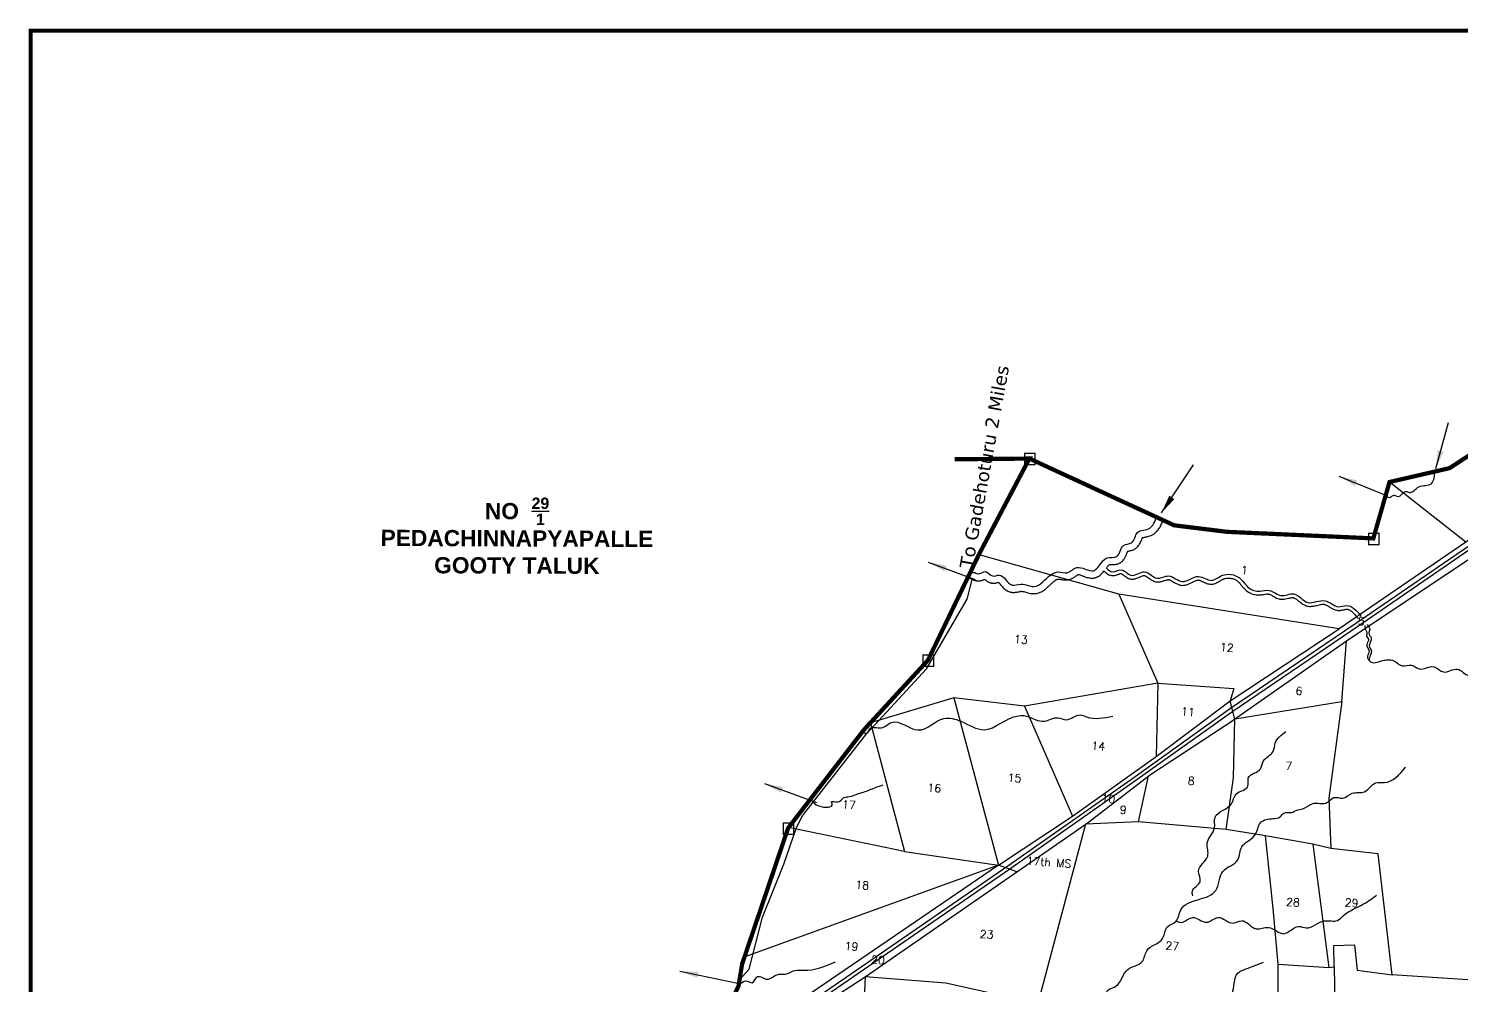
# Model space of a CAD drawing. Header units: inches. Extents: x 745102 to 755908, y 1649153 to 1658333.
# Drawn here: x 745102 to 747806, y 1655860 to 1657666 of the extents above; entities that cross this region are included whole.
import ezdxf

# ---------------------------------------------------------------- set-up
doc = ezdxf.new("R2010")
doc.units = ezdxf.units.IN
doc.header["$MEASUREMENT"] = 0
doc.linetypes.add('ACAD_ISO02W100', pattern=[15, 12, -3])
for name, color, linetype in [('PLOT', 7, 'Continuous'), ('PLOT NO', 7, 'Continuous'), ('ROADS', 6, 'Continuous'), ('STRUCTURE', 5, 'Continuous'), ('TANKS-STREAM', 4, 'Continuous'), ('VILLAGE BOUNDRY', 5, 'Continuous'), ('VILLAGE STONES', 240, 'Continuous')]:
    doc.layers.add(name, color=color, linetype=linetype)
doc.styles.add('section', font='romant.shx', dxfattribs={"height": 2})
doc.styles.get("Standard").update_dxf_attribs({"font": 'verdana_0.ttf'})
doc.dimstyles.get("Standard").update_dxf_attribs({"dimtxt": 0.18, "dimasz": 35, "dimexe": 0.18, "dimexo": 0.0625, "dimgap": 0.09, "dimtad": 0, "dimtih": 1, "dimtoh": 1, "dimdec": 4, "dimzin": 0, "dimdsep": 46, "dimtxsty": 'Standard', "dimcen": 0.09, "dimadec": 0, "dimazin": 0, "dimtfac": 1, "dimtdec": 4, "dimtofl": 0, "dimtmove": 0, "dimatfit": 3, "dimfxl": 0, "dimtolj": 1, "dimtzin": 0, "dimarcsym": 0})

msp = doc.modelspace()

# ---------------------------------------------------------------- linework, layer by layer
at = {"layer": 'PLOT'}
for points in [[(747363.5, 1656352.2), (747589.4, 1656510), (747831.8, 1656671.5), (748120.6, 1656872.4), (748117.4, 1656902.5)], [(748117.4, 1656902.5), (747815.2, 1656696.5), (747670.8, 1656809.8)], [(747815.2, 1656696.5), (747575.5, 1656532.4), (747159.9, 1656598), (746894.2, 1656673.3)], [(747159.9, 1656598), (747233.6, 1656430.4), (747377.1, 1656420.1), (747369.8, 1656396.7), (747575.5, 1656532.4)], [(747379, 1656363), (747580.8, 1656395.3), (747589.4, 1656510)], [(747233.6, 1656430.4), (746981.5, 1656386.4), (746848.5, 1656402.4), (746691.1, 1656355.5), (746755.5, 1656112), (746932.7, 1656086.4), (747072.2, 1656179.2), (747230.1, 1656291.7), (747369.8, 1656396.7)], [(747233.6, 1656430.4), (747230.1, 1656291.7)], [(746371.6, 1655674.4), (746680.9, 1655875.4), (747099.8, 1656165.7), (747219.4, 1656257.9), (747379.1, 1656362.4), (747369.8, 1656396.7)], [(746848.5, 1656402.4), (746932.7, 1656086.4)], [(747580.8, 1656395.3), (747556.1, 1656212.9), (747559.8, 1656118.1), (747526, 1656126), (747436.5, 1656141.8), (747362.4, 1656153.8), (747376.2, 1656251.5), (747379, 1656363)], [(746981.5, 1656386.4), (747072.2, 1656179.2)], [(747362.4, 1656153.8), (747197, 1656168.6), (747216.1, 1656255.4)], [(747197, 1656168.6), (747096.9, 1656163.7), (747006.6, 1655823.1), (746968.3, 1655833.3), (746833.2, 1655863.5), (746680.9, 1655875.4), (746679, 1655834.7), (746596.3, 1655603.4), (746365.6, 1655653)], [(746755.5, 1656112), (746536.4, 1656157.5)], [(747460.4, 1655899.5), (747451.2, 1656005), (747436.5, 1656141.8)], [(747526, 1656126), (747556, 1655893.2), (747566.5, 1655894.6), (747565.5, 1655935), (747604.5, 1655936.1), (747609.5, 1655888.1), (747676, 1655879.6)], [(747961.7, 1655860.9), (747676, 1655879.6), (747649.4, 1656108.1), (747559.8, 1656118.1)], [(746932.7, 1656086.4), (746381.4, 1655710.2)], [(746932.7, 1656086.4), (746453.5, 1655913.5)], [(746967.6, 1656074.2), (746932.9, 1656086.5)], [(747566.5, 1655894.6), (747570.2, 1655680.7), (747493.6, 1655685.5), (747461.5, 1655695.9), (747460.4, 1655899.5), (747556, 1655893.2)]]:
    msp.add_lwpolyline(points, dxfattribs=at)
at = {"layer": 'ROADS'}
for points in [[(746373.3, 1655697.8), (746424.1, 1655727.1), (746481.4, 1655765.1), (746596.5, 1655841.6), (746950.3, 1656085.3), (747181.9, 1656247.9), (747370.9, 1656383), (747624.9, 1656555.2), (747818.6, 1656688.4)], [(746376.6, 1655692), (746427.6, 1655721.4), (746485.2, 1655759.5), (746600.3, 1655836), (746954.1, 1656079.7), (747185.8, 1656242.4), (747374.8, 1656377.4), (747628.7, 1656549.6), (747822.3, 1656682.8)], [(746443.2, 1655869.2), (746462, 1655890.4), (746487.1, 1655988.2), (746527.6, 1656088.7), (746551.3, 1656157.4), (746562.4, 1656179.6), (746683.6, 1656334.5), (746796.5, 1656457.1), (746873.3, 1656588.4), (746883.9, 1656628.6)]]:
    msp.add_lwpolyline(points, dxfattribs=at)
at = {"layer": 'STRUCTURE', "color": 5, "const_width": 7.68}
msp.add_lwpolyline([(745105.6, 1657661.9), (755896.7, 1657661.9), (755896.7, 1649156.9), (745105.6, 1649156.9)], close=True, dxfattribs=at)
at = {"layer": 'TANKS-STREAM'}
for points in [[(747663.7, 1656784.3), (747672.9, 1656781.2), (747677.6, 1656784.6), (747687.5, 1656782.5), (747701.1, 1656792), (747708.3, 1656790.3), (747726.3, 1656800.7), (747749.1, 1656806.1), (747756.4, 1656827.1)], [(746877.7, 1656635.7), (746886.4, 1656639.2), (746893.7, 1656636.6), (746908.6, 1656640.6), (746921.4, 1656632.5), (746933.5, 1656634.2), (746958.2, 1656615.2), (746975.1, 1656616.9), (747000, 1656612.5), (747031.4, 1656634.6), (747045.6, 1656640), (747062.5, 1656638.7), (747080.7, 1656648.5), (747111.4, 1656642.1), (747128.3, 1656659.1), (747137.9, 1656666.6), (747155.9, 1656669.1), (747168.6, 1656690.1), (747183.7, 1656695.3), (747195.4, 1656714.6), (747218.4, 1656722.9), (747225.5, 1656730.9), (747231.2, 1656743.4)], [(747136.4, 1656647.5), (747148.1, 1656640.2), (747164, 1656644.1), (747182.8, 1656633.8), (747208.2, 1656640.3), (747232.2, 1656628.3), (747253.7, 1656632.5), (747279.1, 1656621.9), (747310.5, 1656631.6), (747334.6, 1656624), (747354.4, 1656633.1), (747387.7, 1656628.7), (747405.3, 1656610.1), (747425.8, 1656603.7), (747443.9, 1656605.3), (747465.7, 1656595.7), (747490.1, 1656598.5), (747516.5, 1656582.6), (747549.2, 1656585.8), (747574.9, 1656574.5), (747589.4, 1656576.7), (747617.2, 1656556.1)], [(747624.1, 1656538.7), (747626.7, 1656529), (747628.3, 1656524.3), (747627.3, 1656520.9), (747631.1, 1656513.3), (747627.8, 1656502.8), (747632.2, 1656490.3), (747629.4, 1656481), (747632.4, 1656472.6), (747641, 1656468.6), (747655.5, 1656472.5), (747664.5, 1656474), (747676.4, 1656473.6), (747695.1, 1656462.8), (747712, 1656464.3), (747727, 1656457.1), (747754.3, 1656461.2), (747773, 1656451.2), (747799, 1656456.6), (747820.9, 1656444.4), (747842.4, 1656448.1), (747858.8, 1656438.7), (747869.3, 1656436.6), (747879, 1656439.5), (747889, 1656436.9), (747901.8, 1656437.2), (747923.3, 1656428.2), (747936.9, 1656431.1), (747960, 1656418.6), (747980.7, 1656420.7), (747996.1, 1656411.1), (748013.7, 1656413.6), (748030.5, 1656404.8), (748053.9, 1656411), (748071.6, 1656408), (748088.2, 1656410.3), (748093.4, 1656415.5), (748109.1, 1656416.7), (748125.5, 1656428.6), (748159.6, 1656446)], [(747628.5, 1656540.7), (747633.5, 1656531.2), (747631.7, 1656524.2), (747636.5, 1656515.3), (747632.7, 1656501.4), (747636.6, 1656489.6), (747634.6, 1656482.7), (747632.3, 1656472.8)], [(746674.8, 1656337), (746685.1, 1656336.4), (746690.1, 1656344), (746711.3, 1656345.9), (746730.8, 1656356.1), (746780.4, 1656341.7), (746829.7, 1656363.3), (746861.7, 1656358.2), (746905.6, 1656342.2), (746970.4, 1656368.7), (746989.9, 1656366.7), (747001.8, 1656361.3), (747020, 1656358.6), (747044.8, 1656364.8), (747060.7, 1656361.1), (747086.8, 1656370.2), (747098.7, 1656366.6), (747148.6, 1656368)], [(747299.5, 1656028.5), (747298.7, 1656037.5), (747313.3, 1656055.3), (747310.4, 1656075.3), (747327.6, 1656103.4), (747326.9, 1656128.2), (747340.4, 1656156.9), (747341.6, 1656177.3), (747372.5, 1656202.4), (747381.5, 1656220.9), (747403.4, 1656235.6), (747404.3, 1656251), (747427, 1656268.3), (747432.2, 1656282.4), (747451.2, 1656301.2), (747455, 1656316.7), (747475.1, 1656338.9)], [(746610.6, 1654396.9), (746610, 1654400.7), (746614.1, 1654409), (746621.6, 1654415.3), (746620.8, 1654431.9), (746622.8, 1654443.5), (746633.6, 1654451), (746636.1, 1654464.1), (746632.9, 1654480.1), (746644.2, 1654494.6), (746648.7, 1654503.4), (746644.1, 1654524.1), (746653.4, 1654547.3), (746648.8, 1654576), (746655.7, 1654602.8), (746647.6, 1654631.2), (746658.5, 1654663.7), (746655, 1654693.6), (746669.1, 1654713.6), (746669.2, 1654736), (746682, 1654754.4), (746683.2, 1654781.7), (746699.8, 1654800.7), (746705.5, 1654824.4), (746723.3, 1654839.5), (746728.3, 1654863.7), (746750.6, 1654881.4), (746758.6, 1654906.7), (746775, 1654923.7), (746774.9, 1654939.4), (746774.1, 1654947.9), (746789.6, 1654972.4), (746788.7, 1655015.9), (746802.4, 1655037.5), (746803.8, 1655064.2), (746818.8, 1655085.9), (746819.6, 1655105.9), (746825.8, 1655129.2), (746816.2, 1655150.5), (746813.2, 1655167.6), (746788.7, 1655185.1), (746779.4, 1655204.3), (746784.5, 1655228.8), (746786.4, 1655250), (746799.5, 1655264.7), (746811.6, 1655272.1), (746822.3, 1655291.8), (746848.7, 1655305.9), (746859.4, 1655328.1), (746881.1, 1655341.5), (746891.2, 1655362.8), (746912.1, 1655379.3), (746919.2, 1655398.2), (746939.6, 1655416.6), (746948.5, 1655439.1), (746968.3, 1655455.9), (746973.4, 1655478.3), (746982.8, 1655491.6), (746987.6, 1655514), (746999.2, 1655531.5), (747003, 1655551.2), (747015.5, 1655569.3), (747016.1, 1655585.1), (747020.8, 1655597), (747030.9, 1655607.8), (747034.3, 1655637), (747046.9, 1655652.1), (747049, 1655686.4), (747061.5, 1655702.3), (747066.3, 1655734.3), (747081.6, 1655752.7), (747083.2, 1655781.9), (747101.6, 1655800.3), (747111.2, 1655820.3), (747125.8, 1655827.4), (747139.5, 1655850.5), (747154.5, 1655858.2), (747176.9, 1655889.8), (747204.1, 1655904.4), (747212.6, 1655925), (747242.5, 1655948.1), (747251.6, 1655970.2), (747267.8, 1655980.6), (747276.6, 1656002), (747311, 1656021.9), (747342.7, 1656038.6), (747356.3, 1656074.8), (747384.6, 1656096.8), (747392.1, 1656121.4), (747412.8, 1656138.9), (747422, 1656154.9), (747427.1, 1656166.6), (747438.1, 1656172.8), (747450.7, 1656174.4), (747464.2, 1656177.8), (747471.2, 1656184.6), (747486.5, 1656186.1), (747494.4, 1656189.7), (747508.2, 1656193.2), (747524.6, 1656202.5), (747554, 1656205.3), (747565.3, 1656214), (747582.6, 1656213.1), (747600.6, 1656222.2), (747623.4, 1656225.1), (747645.3, 1656242), (747661.3, 1656242.6), (747700.9, 1656271.4)], [(746578.5, 1656210.2), (746593.8, 1656198.3), (746618.7, 1656202.4), (746617.6, 1656205.8), (746629.1, 1656205.8), (746640.6, 1656214.2), (746651.3, 1656216), (746668.2, 1656221.7), (746680.9, 1656225.5), (746703.1, 1656234.2), (746715, 1656238)], [(747268.2, 1655981), (747278.1, 1655978.5), (747298.7, 1655987.7), (747325.5, 1655978.6), (747347, 1655987.7), (747376, 1655977.1), (747391.4, 1655981.7), (747419.2, 1655966.4), (747442.2, 1655968.9), (747471.4, 1655957.1), (747499.2, 1655970.8), (747513.7, 1655968.2), (747547.6, 1655981.3), (747572.6, 1655982.3), (747583.3, 1655990.9), (747621.8, 1656013.2), (747646.1, 1656029.6)], [(746445.1, 1655863.1), (746458.2, 1655867.7), (746467.4, 1655864.6), (746477.8, 1655876.1), (746495.8, 1655871), (746514.6, 1655879.7), (746530.4, 1655880.8), (746548, 1655887.7), (746564.9, 1655888), (746624.8, 1655904.2)], [(746985.4, 1655503.3), (746998.5, 1655507.3), (747012.5, 1655504.1), (747027.5, 1655510.1), (747042.9, 1655507.5), (747055.7, 1655512.3), (747065.1, 1655516.6), (747086, 1655546), (747101.9, 1655552), (747112.2, 1655563.2), (747125.3, 1655587), (747148.9, 1655598.2), (747164.9, 1655626.3), (747179.3, 1655643.2), (747206.6, 1655655.5), (747226.4, 1655687.1), (747258.3, 1655701.1), (747275.1, 1655733.3), (747294.4, 1655745.7), (747301.8, 1655752.9), (747309, 1655772.9), (747335.4, 1655791), (747348.6, 1655821.9), (747368.9, 1655835.3), (747385.2, 1655883.4), (747399.5, 1655890.5), (747432.8, 1655903.2)]]:
    msp.add_spline(points, degree=3, dxfattribs=at)
for points, knots in [([(747204.6, 1656704.8), (747204.8, 1656704.8), (747204.9, 1656704.9), (747205.5, 1656705.1), (747206.1, 1656705.2), (747207.5, 1656705.6), (747208.4, 1656705.8), (747210.3, 1656706.2), (747211.4, 1656706.4), (747213.8, 1656706.9), (747215.1, 1656707.2), (747217.9, 1656708), (747219.4, 1656708.5), (747221.8, 1656709.5), (747222.6, 1656709.8), (747224.1, 1656710.6), (747224.9, 1656711.1), (747226.3, 1656712), (747227, 1656712.5), (747229.1, 1656714.1), (747230.3, 1656715.2), (747232.5, 1656717.5), (747233.4, 1656718.7), (747235.1, 1656721), (747235.9, 1656722.1), (747236.9, 1656723.9), (747237.3, 1656724.5), (747238, 1656725.8), (747238.4, 1656726.5), (747239.4, 1656728.4), (747240, 1656729.7), (747241.8, 1656733.6), (747242.8, 1656736.1), (747243.7, 1656738.4)], [375.787794, 375.787794, 375.787794, 375.787794, 377.021126, 377.021126, 380.007133, 380.007133, 382.99314, 382.99314, 385.979147, 385.979147, 388.965154, 388.965154, 391.951161, 391.951161, 393.490529, 393.490529, 394.830441, 394.830441, 396.170353, 396.170353, 399.01847, 399.01847, 401.866587, 401.866587, 404.714703, 404.714703, 406.446845, 406.446845, 408.178986, 408.178986, 411.643269, 411.643269, 419.17653, 419.17653, 419.17653, 419.17653]), ([(747176.6, 1656679), (747176.8, 1656679.1), (747177, 1656679.2), (747177.8, 1656679.3), (747178.5, 1656679.5), (747180.2, 1656679.8), (747181.1, 1656680), (747183.2, 1656680.6), (747184.4, 1656680.9), (747186.7, 1656681.7), (747187.7, 1656682.2), (747189.3, 1656683), (747189.8, 1656683.2), (747190.6, 1656683.7), (747190.9, 1656683.9), (747191.8, 1656684.5), (747192.4, 1656685), (747194.1, 1656686.4), (747195.1, 1656687.4), (747196.8, 1656689.4), (747197.6, 1656690.4), (747198.8, 1656692.3), (747199.4, 1656693.2), (747200.3, 1656695.1), (747200.7, 1656695.9), (747201.6, 1656697.9), (747202.1, 1656699), (747202.9, 1656701), (747203.3, 1656701.9), (747203.9, 1656703.4), (747204.2, 1656704), (747204.5, 1656704.5), (747204.6, 1656704.7), (747204.6, 1656704.8)], [337.143077, 337.143077, 337.143077, 337.143077, 338.238397, 338.238397, 340.558845, 340.558845, 342.879292, 342.879292, 345.19974, 345.19974, 346.944436, 346.944436, 347.696001, 347.696001, 348.166027, 348.166027, 349.106079, 349.106079, 351.085086, 351.085086, 353.064092, 353.064092, 355.043099, 355.043099, 357.022105, 357.022105, 359.907611, 359.907611, 362.793117, 362.793117, 365.678623, 365.678623, 366.745801, 366.745801, 366.745801, 366.745801]), ([(747141.9, 1656653.8), (747141.9, 1656653.8), (747142, 1656653.8), (747142.3, 1656653.9), (747142.7, 1656653.9), (747143.8, 1656654), (747144.4, 1656654), (747146, 1656654), (747146.8, 1656654), (747148.8, 1656654.1), (747149.9, 1656654.1), (747152.3, 1656654.3), (747153.6, 1656654.4), (747156, 1656654.9), (747157.1, 1656655.1), (747159.4, 1656655.9), (747160.7, 1656656.4), (747162.3, 1656657.3), (747162.6, 1656657.5), (747163.4, 1656658), (747163.8, 1656658.2), (747164.8, 1656659), (747165.5, 1656659.5), (747167, 1656660.9), (747167.9, 1656661.8), (747169.3, 1656663.6), (747169.9, 1656664.5), (747171, 1656666.2), (747171.4, 1656667), (747172.2, 1656668.6), (747172.6, 1656669.4), (747173.4, 1656671.3), (747173.9, 1656672.4), (747174.7, 1656674.5), (747175, 1656675.4), (747175.7, 1656677), (747176, 1656677.7), (747176.4, 1656678.6), (747176.5, 1656678.8), (747176.6, 1656679)], [290.874595, 290.874595, 290.874595, 290.874595, 291.895543, 291.895543, 294.311532, 294.311532, 296.727521, 296.727521, 299.14351, 299.14351, 301.559499, 301.559499, 303.975488, 303.975488, 305.699669, 305.699669, 307.423849, 307.423849, 307.953696, 307.953696, 308.483543, 308.483543, 309.543236, 309.543236, 311.255205, 311.255205, 312.967173, 312.967173, 314.679142, 314.679142, 316.39111, 316.39111, 319.155019, 319.155019, 321.918928, 321.918928, 324.682836, 324.682836, 326.215836, 326.215836, 326.215836, 326.215836]), ([(746932.6, 1656620.5), (746932.8, 1656620.3), (746933, 1656620.1), (746933.5, 1656619.6), (746934, 1656619.1), (746935, 1656618), (746935.5, 1656617.4), (746936.9, 1656615.8), (746937.7, 1656614.8), (746939.6, 1656612.6), (746940.6, 1656611.5), (746942.7, 1656609.4), (746943.7, 1656608.4), (746946, 1656606.5), (746947.4, 1656605.6), (746949.9, 1656604.1), (746951.1, 1656603.5), (746953, 1656602.7), (746953.7, 1656602.5), (746954.9, 1656602.2), (746955.3, 1656602.1), (746956.2, 1656601.9), (746956.6, 1656601.8), (746957.8, 1656601.6), (746958.6, 1656601.5), (746960.8, 1656601.4), (746962, 1656601.4), (746964.4, 1656601.5), (746965.5, 1656601.7), (746967.4, 1656602), (746968.4, 1656602.2), (746970, 1656602.5), (746970.8, 1656602.7), (746972.5, 1656603), (746973.3, 1656603.2), (746974.7, 1656603.4), (746975.3, 1656603.5), (746975.7, 1656603.5), (746975.8, 1656603.5), (746975.9, 1656603.5), (746976, 1656603.5), (746976.2, 1656603.5), (746976.4, 1656603.5), (746976.9, 1656603.5), (746977.3, 1656603.4), (746978.5, 1656603.3), (746979.4, 1656603.1), (746981.5, 1656602.6), (746982.7, 1656602.3), (746985.3, 1656601.5), (746986.7, 1656601.1), (746989.8, 1656600.3), (746991.5, 1656599.9), (746994.7, 1656599.4), (746996.1, 1656599.2), (746998.4, 1656599.1), (746999.1, 1656599.1), (747000.4, 1656599.1), (747001, 1656599.1), (747002.1, 1656599.2), (747002.6, 1656599.3), (747004.3, 1656599.5), (747005.3, 1656599.7), (747008.1, 1656600.4), (747009.8, 1656601), (747012.9, 1656602.4), (747014.3, 1656603.1), (747017, 1656604.7), (747018.3, 1656605.6), (747020.6, 1656607.3), (747021.8, 1656608.2), (747024.6, 1656610.6), (747026.2, 1656612.1), (747029.3, 1656614.9), (747030.8, 1656616.3), (747033.6, 1656619), (747035, 1656620.2), (747037.5, 1656622.3), (747038.7, 1656623.3), (747040.8, 1656624.7), (747041.7, 1656625.2), (747043.2, 1656626), (747043.9, 1656626.2), (747044.8, 1656626.5), (747045.2, 1656626.6), (747045.6, 1656626.6), (747045.7, 1656626.6), (747046, 1656626.6), (747046.1, 1656626.6), (747046.8, 1656626.6), (747047.3, 1656626.5), (747048.7, 1656626.3), (747049.6, 1656626.2), (747051.5, 1656625.8), (747052.6, 1656625.6), (747055.1, 1656625.3), (747056.4, 1656625.1), (747059.1, 1656625), (747060.4, 1656625), (747062.4, 1656625.1), (747063, 1656625.2), (747064, 1656625.3), (747064.4, 1656625.4), (747065.2, 1656625.6), (747065.6, 1656625.6), (747066.3, 1656625.8), (747066.6, 1656625.9), (747067.6, 1656626.2), (747068.3, 1656626.4), (747070.3, 1656627.2), (747071.5, 1656627.7), (747073.8, 1656628.9), (747074.8, 1656629.6), (747076.7, 1656630.7), (747077.5, 1656631.3), (747079, 1656632.4), (747079.7, 1656632.9), (747080.9, 1656633.7), (747081.5, 1656634.1), (747082.4, 1656634.7), (747082.8, 1656635), (747083.3, 1656635.2), (747083.5, 1656635.3), (747083.6, 1656635.3)], [68.973154, 68.973154, 68.973154, 68.973154, 70.209247, 70.209247, 72.681433, 72.681433, 75.15362, 75.15362, 78.501874, 78.501874, 81.850129, 81.850129, 84.589732, 84.589732, 87.329334, 87.329334, 89.246478, 89.246478, 90.25957, 90.25957, 90.855094, 90.855094, 91.450618, 91.450618, 92.641665, 92.641665, 94.769645, 94.769645, 96.897625, 96.897625, 99.025605, 99.025605, 101.153584, 101.153584, 104.09088, 104.09088, 107.028176, 107.028176, 107.566898, 107.566898, 108.105619, 108.105619, 109.183063, 109.183063, 111.337949, 111.337949, 115.381753, 115.381753, 119.425557, 119.425557, 123.469361, 123.469361, 127.513165, 127.513165, 130.449425, 130.449425, 131.799429, 131.799429, 132.789103, 132.789103, 133.778776, 133.778776, 135.758123, 135.758123, 139.160508, 139.160508, 142.562892, 142.562892, 145.965277, 145.965277, 149.367662, 149.367662, 154.88293, 154.88293, 160.398199, 160.398199, 165.913468, 165.913468, 171.428736, 171.428736, 176.009068, 176.009068, 180.5894, 180.5894, 183.981702, 183.981702, 185.506693, 185.506693, 187.031684, 187.031684, 189.843818, 189.843818, 192.655951, 192.655951, 195.468085, 195.468085, 198.280219, 198.280219, 200.505106, 200.505106, 201.426137, 201.426137, 202.075677, 202.075677, 202.605073, 202.605073, 203.134469, 203.134469, 204.193262, 204.193262, 206.57753, 206.57753, 208.961798, 208.961798, 211.346067, 211.346067, 213.730335, 213.730335, 216.114603, 216.114603, 218.498872, 218.498872, 220.151147, 220.151147, 220.151147, 220.151147]), ([(747083.6, 1656635.3), (747083.6, 1656635.3), (747083.7, 1656635.3), (747084.1, 1656635.3), (747084.5, 1656635.2), (747085.6, 1656634.9), (747086.3, 1656634.8), (747087.8, 1656634.2), (747088.7, 1656633.9), (747090.5, 1656633.2), (747091.5, 1656632.8), (747093.6, 1656632), (747094.7, 1656631.6), (747097, 1656630.7), (747098.3, 1656630.3), (747101, 1656629.5), (747102.4, 1656629.1), (747105.2, 1656628.6), (747106.6, 1656628.5), (747109.4, 1656628.3), (747111, 1656628.4), (747113.1, 1656628.7), (747113.5, 1656628.8), (747114.4, 1656629), (747114.8, 1656629.1), (747115.6, 1656629.3), (747116, 1656629.4), (747117.2, 1656629.8), (747117.9, 1656630), (747119.9, 1656630.9), (747121.2, 1656631.6), (747123.4, 1656633.1), (747124.4, 1656633.8), (747126.2, 1656635.3), (747127.1, 1656636.1), (747127.8, 1656636.9)], [226.28665, 226.28665, 226.28665, 226.28665, 227.519793, 227.519793, 230.492849, 230.492849, 233.465906, 233.465906, 236.438962, 236.438962, 239.412019, 239.412019, 242.385075, 242.385075, 245.358132, 245.358132, 248.331188, 248.331188, 250.728235, 250.728235, 253.125281, 253.125281, 253.837862, 253.837862, 254.428215, 254.428215, 255.018568, 255.018568, 256.199275, 256.199275, 258.479546, 258.479546, 260.759818, 260.759818, 262.921681, 262.921681, 262.921681, 262.921681]), ([(747127.8, 1656636.9), (747131.8, 1656642.1), (747132.1, 1656641.8), (747133.1, 1656640.9), (747133.8, 1656640.2), (747135.5, 1656638.7), (747136.5, 1656637.9), (747138.7, 1656636.3), (747139.9, 1656635.5), (747142.2, 1656634.4), (747143.2, 1656634), (747145.3, 1656633.4), (747146.5, 1656633.2), (747148.2, 1656633.1), (747148.7, 1656633.1), (747149.6, 1656633.1), (747150.1, 1656633.2), (747151.8, 1656633.4), (747153, 1656633.7), (747155.3, 1656634.3), (747156.3, 1656634.7), (747158.1, 1656635.4), (747159, 1656635.7), (747160.5, 1656636.3), (747161.2, 1656636.5), (747162.4, 1656636.9), (747162.8, 1656637), (747163.3, 1656637), (747163.4, 1656637), (747163.5, 1656637), (747163.6, 1656637), (747163.6, 1656637), (747163.7, 1656637), (747163.8, 1656637), (747163.9, 1656637), (747164.2, 1656636.9), (747164.5, 1656636.8), (747165.3, 1656636.4), (747165.7, 1656636.2), (747166.6, 1656635.6), (747167.2, 1656635.2), (747168.5, 1656634.2), (747169.4, 1656633.5), (747171.3, 1656632.1), (747172.3, 1656631.3), (747174.5, 1656629.8), (747175.7, 1656629), (747177.6, 1656628.1), (747178.3, 1656627.8), (747179.7, 1656627.3), (747180.4, 1656627.1), (747182, 1656626.7), (747182.9, 1656626.6), (747184.9, 1656626.4), (747186.1, 1656626.5), (747188.4, 1656626.7), (747189.4, 1656627), (747191.5, 1656627.5), (747192.5, 1656627.8), (747194.9, 1656628.7), (747196.2, 1656629.2), (747198.8, 1656630.3), (747200, 1656630.9), (747202.2, 1656631.8), (747203.3, 1656632.3), (747205, 1656632.8), (747205.6, 1656633), (747206.7, 1656633.2), (747207.1, 1656633.2), (747207.5, 1656633.2), (747207.6, 1656633.2), (747207.8, 1656633.2), (747207.9, 1656633.2), (747208.2, 1656633.2), (747208.3, 1656633.1), (747208.8, 1656633), (747209.1, 1656632.9), (747209.9, 1656632.6), (747210.3, 1656632.4), (747211.7, 1656631.7), (747212.7, 1656631.1), (747215, 1656629.5), (747216.3, 1656628.6), (747218.9, 1656626.7), (747220.4, 1656625.7), (747223.1, 1656624.1), (747224.3, 1656623.5), (747226.8, 1656622.4), (747228, 1656622), (747230, 1656621.5), (747230.7, 1656621.4), (747232.2, 1656621.2), (747233, 1656621.2), (747235.1, 1656621.2), (747236.3, 1656621.3), (747238.8, 1656621.7), (747239.9, 1656622), (747242.1, 1656622.5), (747243.1, 1656622.9), (747245.1, 1656623.5), (747246, 1656623.8), (747248, 1656624.5), (747249, 1656624.8), (747250.9, 1656625.2), (747251.7, 1656625.4), (747252.8, 1656625.5), (747253.1, 1656625.5), (747253.5, 1656625.5), (747253.7, 1656625.4), (747254.1, 1656625.4), (747254.3, 1656625.4), (747254.9, 1656625.2), (747255.4, 1656625.1), (747256.4, 1656624.8), (747256.9, 1656624.5), (747258.5, 1656623.8), (747259.6, 1656623.2), (747261.9, 1656621.9), (747263.2, 1656621.1), (747265.8, 1656619.6), (747267.2, 1656618.8), (747270.2, 1656617.2), (747271.8, 1656616.5), (747274.2, 1656615.7), (747275, 1656615.5), (747276.6, 1656615.1), (747277.5, 1656614.9), (747279.8, 1656614.7), (747281.1, 1656614.7), (747283.7, 1656615), (747284.9, 1656615.2), (747287.3, 1656615.8), (747288.5, 1656616.2), (747291.3, 1656617.2), (747292.9, 1656617.9), (747296, 1656619.4), (747297.4, 1656620.1), (747300.3, 1656621.6), (747301.6, 1656622.2), (747304.1, 1656623.3), (747305.3, 1656623.8), (747307.2, 1656624.3), (747307.9, 1656624.4), (747308.9, 1656624.6), (747309.2, 1656624.6), (747309.7, 1656624.6), (747309.9, 1656624.6), (747310.2, 1656624.6), (747310.3, 1656624.6), (747310.7, 1656624.5), (747310.8, 1656624.5), (747311.3, 1656624.4), (747311.7, 1656624.4), (747313.1, 1656624), (747314.2, 1656623.6), (747316.7, 1656622.6), (747318, 1656622), (747320.9, 1656620.6), (747322.4, 1656619.9), (747325.3, 1656618.7), (747326.6, 1656618.2), (747329.3, 1656617.5), (747330.5, 1656617.2), (747332.4, 1656617), (747333.1, 1656616.9), (747334.4, 1656616.9), (747335.1, 1656616.9), (747336.6, 1656617), (747337.3, 1656617.1), (747339.3, 1656617.5), (747340.6, 1656617.9), (747342.9, 1656618.8), (747344, 1656619.3), (747346.1, 1656620.4), (747347.1, 1656621), (747349.5, 1656622.4), (747350.8, 1656623.2), (747353.4, 1656624.7), (747354.6, 1656625.4), (747356.1, 1656626.1), (747356.5, 1656626.3), (747357.2, 1656626.6), (747357.5, 1656626.8), (747358.2, 1656627), (747358.5, 1656627.2), (747359.5, 1656627.5), (747360.2, 1656627.7), (747362.3, 1656628.2), (747363.8, 1656628.4), (747367.7, 1656628.7), (747370.2, 1656628.5), (747375, 1656627.5), (747377.3, 1656626.7), (747380.2, 1656625.3), (747380.9, 1656624.9), (747382.1, 1656624.1), (747382.6, 1656623.8), (747383.4, 1656623.2), (747383.7, 1656622.9), (747384.4, 1656622.3), (747384.8, 1656622), (747385.8, 1656621), (747386.5, 1656620.3), (747388.3, 1656618.3), (747389.5, 1656616.9), (747392, 1656613.8), (747393.2, 1656612.2), (747396.1, 1656609), (747397.7, 1656607.3), (747400, 1656605.3), (747400.5, 1656604.9), (747402, 1656603.7), (747403.1, 1656603), (747405.3, 1656601.6), (747406.4, 1656601), (747409.9, 1656599.3), (747412.4, 1656598.4), (747416.2, 1656597.5), (747417.5, 1656597.2), (747420, 1656596.9), (747421.1, 1656596.8), (747423.3, 1656596.6), (747424.3, 1656596.6), (747426, 1656596.7), (747426.6, 1656596.7), (747427.8, 1656596.8), (747428.3, 1656596.9), (747430, 1656597.1), (747431.1, 1656597.2), (747433.6, 1656597.6), (747435, 1656597.9), (747437.6, 1656598.3), (747438.7, 1656598.4), (747440.5, 1656598.6), (747441.2, 1656598.5), (747442.4, 1656598.4), (747442.9, 1656598.3), (747444.1, 1656598), (747444.8, 1656597.8), (747446.2, 1656597.1), (747447, 1656596.7), (747448.7, 1656595.8), (747449.6, 1656595.2), (747451.5, 1656594.1), (747452.5, 1656593.5), (747454.8, 1656592.2), (747456.2, 1656591.5), (747459.2, 1656590.1), (747460.8, 1656589.5), (747463.1, 1656589), (747463.6, 1656588.9), (747464.6, 1656588.7), (747465.1, 1656588.6), (747465.9, 1656588.5), (747466.4, 1656588.5), (747467.6, 1656588.4), (747468.5, 1656588.4), (747471.2, 1656588.6), (747473.1, 1656588.8), (747476.5, 1656589.5), (747478.1, 1656589.9), (747481.2, 1656590.7), (747482.6, 1656591), (747484.9, 1656591.4), (747485.8, 1656591.6), (747487.3, 1656591.7), (747487.9, 1656591.7), (747488.6, 1656591.6), (747488.7, 1656591.6), (747489, 1656591.6), (747489.1, 1656591.6), (747489.4, 1656591.5), (747489.5, 1656591.5), (747489.9, 1656591.4), (747490.2, 1656591.3), (747491.1, 1656590.9), (747491.8, 1656590.6), (747493.4, 1656589.7), (747494.2, 1656589.1), (747495.9, 1656587.8), (747496.8, 1656587.1), (747498.7, 1656585.6), (747499.7, 1656584.8), (747502.1, 1656582.9), (747503.4, 1656581.8), (747506.4, 1656579.6), (747508, 1656578.6), (747510.5, 1656577.3), (747511.2, 1656577), (747512.9, 1656576.3), (747513.7, 1656576), (747515.6, 1656575.6), (747516.5, 1656575.4), (747519, 1656575), (747520.6, 1656575), (747523.7, 1656575.1), (747525.2, 1656575.3), (747528, 1656575.7), (747529.4, 1656576), (747532.6, 1656576.7), (747534.4, 1656577.2), (747537.9, 1656578), (747539.5, 1656578.4), (747542.5, 1656578.9), (747543.8, 1656579.1), (747545.5, 1656579.1), (747546, 1656579.1), (747546.8, 1656579), (747547.2, 1656579), (747547.7, 1656578.9), (747547.9, 1656578.8), (747548.3, 1656578.8), (747548.5, 1656578.7), (747549.1, 1656578.5), (747549.5, 1656578.4), (747551, 1656577.8), (747552.3, 1656577.2), (747554.9, 1656575.7), (747556.3, 1656574.8), (747559.4, 1656572.9), (747561, 1656571.9), (747564.1, 1656570.3), (747565.5, 1656569.6), (747568.4, 1656568.5), (747569.8, 1656568.1), (747571.9, 1656567.7), (747572.5, 1656567.6), (747573.7, 1656567.5), (747574.1, 1656567.4), (747575.1, 1656567.4), (747575.6, 1656567.4), (747577, 1656567.4), (747577.9, 1656567.5), (747580.1, 1656567.8), (747581.4, 1656568.1), (747583.8, 1656568.6), (747584.9, 1656568.9), (747586.9, 1656569.3), (747587.8, 1656569.5), (747589, 1656569.6), (747589.3, 1656569.7), (747589.8, 1656569.7), (747589.9, 1656569.7), (747590.2, 1656569.7), (747590.3, 1656569.7), (747590.8, 1656569.7), (747591, 1656569.7), (747591.9, 1656569.6), (747592.4, 1656569.4), (747593.6, 1656569.1), (747594.2, 1656568.9), (747595.4, 1656568.3), (747596, 1656567.9), (747598, 1656566.6), (747599.4, 1656565.5), (747602.4, 1656562.8), (747603.8, 1656561.2), (747606.9, 1656557.7), (747608.4, 1656555.8), (747610.6, 1656553.1), (747611.1, 1656552.4), (747611.7, 1656551.7)], [0, 0, 0, 0, 1.166525, 1.166525, 3.499576, 3.499576, 6.523486, 6.523486, 9.547396, 9.547396, 11.624177, 11.624177, 13.700957, 13.700957, 14.558448, 14.558448, 15.415938, 15.415938, 17.981928, 17.981928, 20.547918, 20.547918, 23.113909, 23.113909, 25.679899, 25.679899, 28.245889, 28.245889, 29.292177, 29.292177, 29.994178, 29.994178, 30.69618, 30.69618, 32.100183, 32.100183, 34.334088, 34.334088, 36.567994, 36.567994, 38.801899, 38.801899, 41.981023, 41.981023, 45.160147, 45.160147, 48.339271, 48.339271, 49.723114, 49.723114, 51.23749, 51.23749, 52.751865, 52.751865, 55.13285, 55.13285, 57.513834, 57.513834, 59.894818, 59.894818, 63.556147, 63.556147, 67.217477, 67.217477, 70.878807, 70.878807, 73.881355, 73.881355, 76.362543, 76.362543, 77.223132, 77.223132, 78.284423, 78.284423, 79.345715, 79.345715, 81.468299, 81.468299, 83.590883, 83.590883, 87.93421, 87.93421, 92.277537, 92.277537, 96.620864, 96.620864, 99.826623, 99.826623, 102.515369, 102.515369, 104.015744, 104.015744, 105.516119, 105.516119, 108.29512, 108.29512, 111.074122, 111.074122, 113.853124, 113.853124, 116.632125, 116.632125, 120.195344, 120.195344, 123.758564, 123.758564, 125.611798, 125.611798, 126.796612, 126.796612, 127.981426, 127.981426, 130.351054, 130.351054, 132.720682, 132.720682, 136.882839, 136.882839, 141.044995, 141.044995, 145.207152, 145.207152, 149.369308, 149.369308, 151.105949, 151.105949, 153.017681, 153.017681, 155.864124, 155.864124, 158.710567, 158.710567, 161.55701, 161.55701, 166.034982, 166.034982, 170.512954, 170.512954, 174.990927, 174.990927, 179.468899, 179.468899, 182.904234, 182.904234, 184.435351, 184.435351, 185.508728, 185.508728, 186.390031, 186.390031, 187.271334, 187.271334, 189.03394, 189.03394, 193.467232, 193.467232, 197.900523, 197.900523, 202.333815, 202.333815, 205.817884, 205.817884, 208.702933, 208.702933, 210.020925, 210.020925, 211.501991, 211.501991, 212.983057, 212.983057, 215.953734, 215.953734, 218.924411, 218.924411, 221.895088, 221.895088, 226.22847, 226.22847, 230.561853, 230.561853, 232.070498, 232.070498, 233.366033, 233.366033, 234.661568, 234.661568, 237.252638, 237.252638, 242.434778, 242.434778, 251.145735, 251.145735, 259.856692, 259.856692, 262.970665, 262.970665, 265.240553, 265.240553, 266.969898, 266.969898, 268.699242, 268.699242, 272.157931, 272.157931, 278.000118, 278.000118, 283.842304, 283.842304, 289.68449, 289.68449, 291.234793, 291.234793, 294.335397, 294.335397, 297.436002, 297.436002, 303.637211, 303.637211, 306.814208, 306.814208, 309.467682, 309.467682, 311.915395, 311.915395, 313.327114, 313.327114, 314.738834, 314.738834, 317.562273, 317.562273, 321.707269, 321.707269, 325.852265, 325.852265, 329.03254, 329.03254, 332.212816, 332.212816, 335.393091, 335.393091, 338.573366, 338.573366, 341.753642, 341.753642, 344.933917, 344.933917, 348.819521, 348.819521, 352.705125, 352.705125, 353.914143, 353.914143, 354.826304, 354.826304, 355.738465, 355.738465, 357.562787, 357.562787, 361.992466, 361.992466, 366.422146, 366.422146, 370.851825, 370.851825, 374.483076, 374.483076, 377.477561, 377.477561, 378.502918, 378.502918, 379.340458, 379.340458, 380.177999, 380.177999, 381.853079, 381.853079, 385.437822, 385.437822, 389.022564, 389.022564, 392.607306, 392.607306, 396.192048, 396.192048, 400.763123, 400.763123, 405.334198, 405.334198, 407.214707, 407.214707, 409.260194, 409.260194, 411.305681, 411.305681, 414.932892, 414.932892, 418.560103, 418.560103, 422.187314, 422.187314, 427.308485, 427.308485, 432.429657, 432.429657, 437.550829, 437.550829, 439.525334, 439.525334, 441.476713, 441.476713, 442.457706, 442.457706, 443.438698, 443.438698, 445.400683, 445.400683, 450.360323, 450.360323, 455.319962, 455.319962, 460.279602, 460.279602, 464.150511, 464.150511, 467.39444, 467.39444, 468.764101, 468.764101, 469.763805, 469.763805, 470.763509, 470.763509, 472.762918, 472.762918, 476.006674, 476.006674, 479.25043, 479.25043, 482.494186, 482.494186, 484.12761, 484.12761, 484.923959, 484.923959, 485.720308, 485.720308, 487.313007, 487.313007, 490.498404, 490.498404, 493.683801, 493.683801, 496.869198, 496.869198, 503.376615, 503.376615, 509.884031, 509.884031, 516.391448, 516.391448, 518.699825, 518.699825, 518.699825, 518.699825]), ([(747136.4, 1656647.5), (747137, 1656648.4), (747137.6, 1656649.1), (747138.6, 1656650.5), (747139.1, 1656651), (747139.9, 1656652), (747140.3, 1656652.4), (747141, 1656653.1), (747141.3, 1656653.3), (747141.7, 1656653.7), (747141.8, 1656653.8), (747141.9, 1656653.8), (747141.9, 1656653.8), (747141.9, 1656653.8)], [273.741675, 273.741675, 273.741675, 273.741675, 276.677755, 276.677755, 279.226086, 279.226086, 281.774416, 281.774416, 284.531961, 284.531961, 287.289507, 287.289507, 287.474412, 287.474412, 287.474412, 287.474412]), ([(746876.8, 1656628.9), (746886.3, 1656624.9), (746886.6, 1656624.7), (746887.7, 1656624.3), (746888.5, 1656624), (746889.9, 1656623.7), (746890.3, 1656623.6), (746891, 1656623.4), (746891.3, 1656623.4), (746891.9, 1656623.3), (746892.1, 1656623.3), (746892.6, 1656623.2), (746892.9, 1656623.2), (746893.6, 1656623.1), (746894, 1656623.1), (746895.4, 1656623.1), (746896.3, 1656623.2), (746897.9, 1656623.3), (746898.7, 1656623.5), (746900.6, 1656623.9), (746901.6, 1656624.2), (746903.5, 1656624.9), (746904.3, 1656625.2), (746905.6, 1656625.7), (746906.1, 1656626), (746906.6, 1656626.2)], [14.310284, 14.310284, 14.310284, 14.310284, 14.986979, 14.986979, 16.096708, 16.096708, 16.558581, 16.558581, 16.882358, 16.882358, 17.123962, 17.123962, 17.365565, 17.365565, 17.848773, 17.848773, 18.815188, 18.815188, 19.781602, 19.781602, 21.398071, 21.398071, 23.01454, 23.01454, 24.235187, 24.235187, 24.235187, 24.235187]), ([(746884.4, 1656625.7), (746884.7, 1656625.9), (746885, 1656626.1), (746885.5, 1656626.4), (746885.7, 1656626.5), (746885.8, 1656626.6)], [0, 0, 0, 0, 1.089006, 1.089006, 1.734362, 1.734362, 1.734362, 1.734362]), ([(746906.6, 1656626.2), (746906.9, 1656625.9), (746907.2, 1656625.6), (746908.2, 1656624.8), (746908.9, 1656624.2), (746910.6, 1656622.9), (746911.6, 1656622.3), (746913.6, 1656621.1), (746914.5, 1656620.7), (746916, 1656620.1), (746916.5, 1656619.9), (746917.4, 1656619.7), (746917.7, 1656619.5), (746918.4, 1656619.4), (746918.7, 1656619.3), (746919.3, 1656619.2), (746919.7, 1656619.1), (746920.6, 1656619), (746921.2, 1656618.9), (746922.9, 1656618.8), (746924, 1656618.9), (746926, 1656619), (746926.9, 1656619.1), (746928.5, 1656619.4), (746929.2, 1656619.6), (746930.5, 1656619.9), (746931.1, 1656620), (746932, 1656620.3), (746932.3, 1656620.4), (746932.6, 1656620.5)], [40.364788, 40.364788, 40.364788, 40.364788, 41.375087, 41.375087, 43.158732, 43.158732, 44.942377, 44.942377, 46.243616, 46.243616, 46.804487, 46.804487, 47.195463, 47.195463, 47.523805, 47.523805, 47.852148, 47.852148, 48.508834, 48.508834, 49.882873, 49.882873, 51.256913, 51.256913, 52.630952, 52.630952, 54.004992, 54.004992, 55.082554, 55.082554, 55.082554, 55.082554])]:
    msp.add_open_spline(points, degree=3, knots=knots, dxfattribs=at)
msp.add_open_spline([(746885.1, 1656624.5), (746885.4, 1656624.7), (746885.7, 1656624.9), (746885.9, 1656625)], degree=3, dxfattribs=at)
at = {"layer": 'VILLAGE BOUNDRY', "linetype": 'ACAD_ISO02W100', "ltscale": 2, "const_width": 8}
for points in [[(746991, 1656854.1), (747264.4, 1656728.1), (747364.1, 1656715.8), (747640.3, 1656703.4), (747670.8, 1656809.8), (747784.4, 1656836.1), (747886.6, 1656903.1)], [(746127.5, 1653784.9), (746154.6, 1654177.9), (746115.4, 1654197.5), (746141.7, 1654419.6), (746072, 1654429.2), (746098, 1654528), (746188.4, 1654834.7), (746219.9, 1654831.3), (746356, 1655262.3), (746228.5, 1655298.2), (746290.3, 1655423), (746327.8, 1655527.2), (746363.6, 1655651.9), (746407.2, 1655786.3), (746441.9, 1655858.4), (746448.7, 1655900.1), (746535.5, 1656156.5), (746678.6, 1656342), (746799.5, 1656473.4), (746896, 1656673.6), (746991, 1656854.1), (746849.7, 1656852.8)]]:
    msp.add_lwpolyline(points, dxfattribs=at)
at = {"layer": 'VILLAGE STONES', "const_width": 2.5}
for points in [[(746981.9, 1656863.9), (747001.6, 1656863.9), (747001.6, 1656842.5), (746981.9, 1656842.5)], [(747631.2, 1656713.2), (747650.9, 1656713.2), (747650.9, 1656691.7), (747631.2, 1656691.7)], [(746790.4, 1656483.2), (746810.1, 1656483.2), (746810.1, 1656461.8), (746790.4, 1656461.8)], [(746526.4, 1656166.3), (746546.1, 1656166.3), (746546.1, 1656144.9), (746526.4, 1656144.9)]]:
    msp.add_lwpolyline(points, close=True, dxfattribs=at)

# ---------------------------------------------------------------- texts
at = {"layer": 'PLOT', "style": 'section'}
msp.add_text('5', height=15.1, rotation=355.7962, dxfattribs=at).set_placement((747610.6, 1656540))
at = {"layer": 'PLOT NO', "style": 'section'}
for s, height, p in [('1', 15.1, (747390, 1656636.7)), ('13', 15.11, (746961.5, 1656506)), ('12', 15.11, (747350.3, 1656490.9)), ('6', 15.1, (747492.9, 1656408.3)), ('11', 15.11, (747277, 1656369.5)), ('14', 15.11, (747107.7, 1656304.6)), ('7', 15.1, (747473.9, 1656266.6)), ('15', 15.11, (746949.5, 1656244.4)), ('8', 15.1, (747289.6, 1656238.6)), ('16', 15.11, (746798.1, 1656225.5)), ('17', 15.11, (746637, 1656193.9)), ('10', 15.11, (747126.6, 1656205.3)), ('9', 15.1, (747161.2, 1656183.9)), ('17th MS', 15.11, (746985.1, 1656087.7)), ('18', 15.11, (746662, 1656042.2)), ('28', 15.11, (747475.1, 1656009.8)), ('29', 15.11, (747585.9, 1656008.9)), ('23', 15.11, (746897, 1655949.2)), ('19', 15.11, (746641.8, 1655926.7)), ('27', 15.11, (747247.5, 1655927.5)), ('20', 15.11, (746691.8, 1655901))]:
    msp.add_text(s, height=height, rotation=355.7962, dxfattribs=at).set_placement(p)
at = {"layer": 'ROADS'}
msp.add_text('To Gadehoturu 2 Miles', height=25, rotation=79.7164, dxfattribs=at).set_placement((746883.5, 1656645.4))
at = {"layer": 'VILLAGE STONES', "insert": (746023.9, 1656780.6), "char_height": 30.702, "width": 499.32, "attachment_point": 2, "rotation": 359.7824}
msp.add_mtext('\\A1;{\\fArial|b1|i0|c0|p34;NO  \\H0.7x;\\S29/1;\\H1.4286x;\\PPEDACHINNAPYAPALLE\\PGOOTY TALUK}', dxfattribs=at)

# ---------------------------------------------------------------- leaders
at = {"layer": 'TANKS-STREAM', "color": 5}
for points in [[(747758.4, 1656835.2), (747782.1, 1656922.5)], [(747240.4, 1656751.7), (747300.9, 1656842)], [(747575.2, 1656820.7), (747665.2, 1656784.7)], [(746800.2, 1656658.6), (746888.8, 1656625.9)], [(746490.9, 1656240.6), (746589.1, 1656205)], [(746331.3, 1655886.5), (746440.4, 1655864)]]:
    msp.add_leader(points, dimstyle='Standard', override={"dimgap": 0.09, "dimtad": 0}, dxfattribs=at)

doc.saveas('drawing.dxf')
